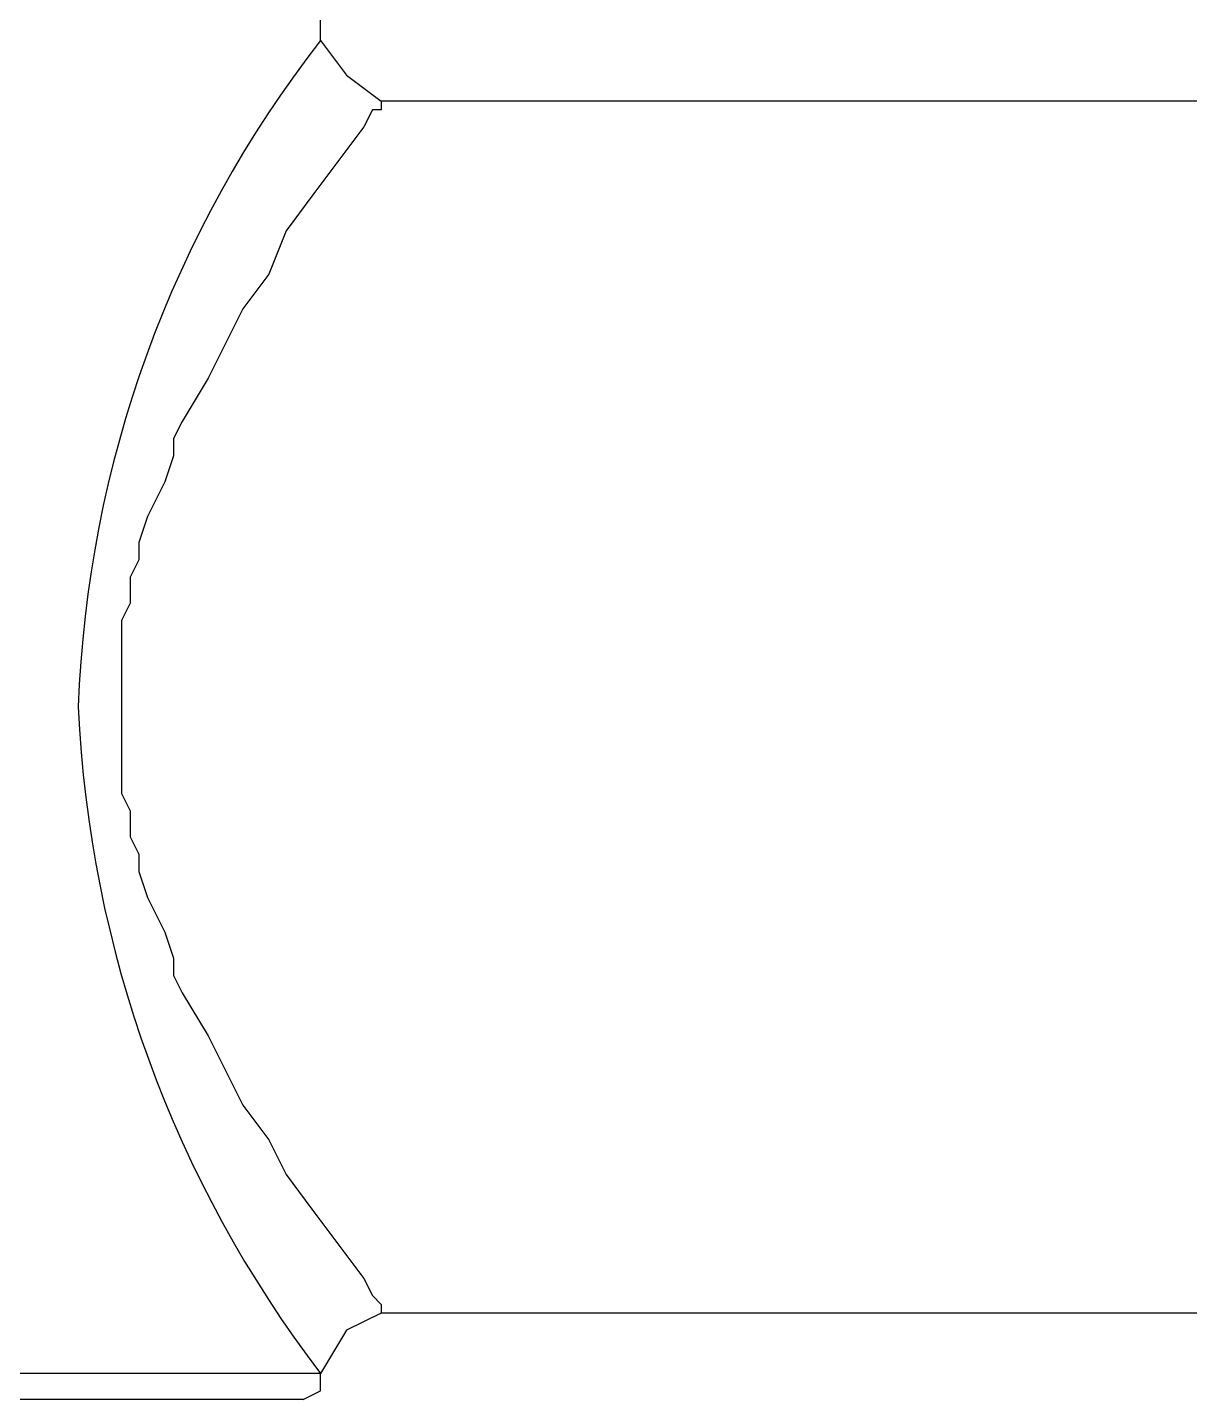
# Model space of a CAD drawing. Header units: millimetres. Extents: x 1.34 to 8.68, y 2.73 to 10.24.
# Drawn here: x 2.284 to 2.5077, y 5.7181 to 5.9823 of the extents above; entities that cross this region are included whole.
import ezdxf

# ---------------------------------------------------------------- set-up
doc = ezdxf.new("R2010")
doc.units = ezdxf.units.MM
doc.layers.add('PDF2_형상', color=7, linetype='Continuous')

msp = doc.modelspace()

# ---------------------------------------------------------------- linework, layer by layer
at = {"layer": 'PDF2_형상', "lineweight": 25}
for points in [[(2.34041, 5.97976), (2.34041, 6.14476)], [(2.34041, 5.97976), (2.34541, 5.9731), (2.35208, 5.9681)], [(2.35208, 5.9681), (2.35208, 5.96643), (2.35041, 5.96643), (2.34875, 5.9631), (2.34375, 5.95643), (2.33875, 5.94976), (2.33375, 5.9431), (2.33041, 5.93476), (2.32541, 5.9281), (2.32208, 5.92143), (2.31875, 5.91476), (2.31375, 5.90643), (2.31208, 5.9031), (2.31208, 5.89976), (2.31041, 5.89476), (2.30875, 5.89143), (2.30708, 5.8881), (2.30541, 5.8831), (2.30541, 5.87976), (2.30375, 5.87643), (2.30375, 5.87143), (2.30208, 5.8681), (2.30208, 5.8631), (2.30208, 5.85976), (2.30208, 5.85476), (2.30208, 5.85143)], [(2.93208, 5.9681), (2.35208, 5.9681)], [(2.30208, 5.85143), (2.30208, 5.8481), (2.30208, 5.8431), (2.30208, 5.83976), (2.30208, 5.83476), (2.30375, 5.83143), (2.30375, 5.82643), (2.30541, 5.8231), (2.30541, 5.81976), (2.30708, 5.81476), (2.30875, 5.81143), (2.31041, 5.8081), (2.31208, 5.8031), (2.31208, 5.79976), (2.31375, 5.79643), (2.31875, 5.7881), (2.32208, 5.78143), (2.32541, 5.77476), (2.33041, 5.7681), (2.33375, 5.76143), (2.33875, 5.75476), (2.34375, 5.7481), (2.34875, 5.74143), (2.35041, 5.7381), (2.35208, 5.73643), (2.35208, 5.73476)], [(2.35208, 5.73476), (2.34541, 5.73143), (2.34041, 5.7231)], [(2.93208, 5.73476), (2.35208, 5.73476)], [(2.34041, 5.7231), (2.27541, 5.7231)], [(2.33708, 5.7181), (2.34041, 5.71976), (2.34041, 5.7231)], [(2.33708, 5.7181), (2.27541, 5.7181)]]:
    msp.add_lwpolyline(points, dxfattribs=at)
for centre, radius, start, end in [((2.51497, 5.84364), 0.22136, 142.0515, 177.9823), ((2.5218, 5.86171), 0.22829, 182.5803, 217.3859)]:
    msp.add_arc(centre, radius, start, end, dxfattribs=at)

doc.saveas('drawing.dxf')
